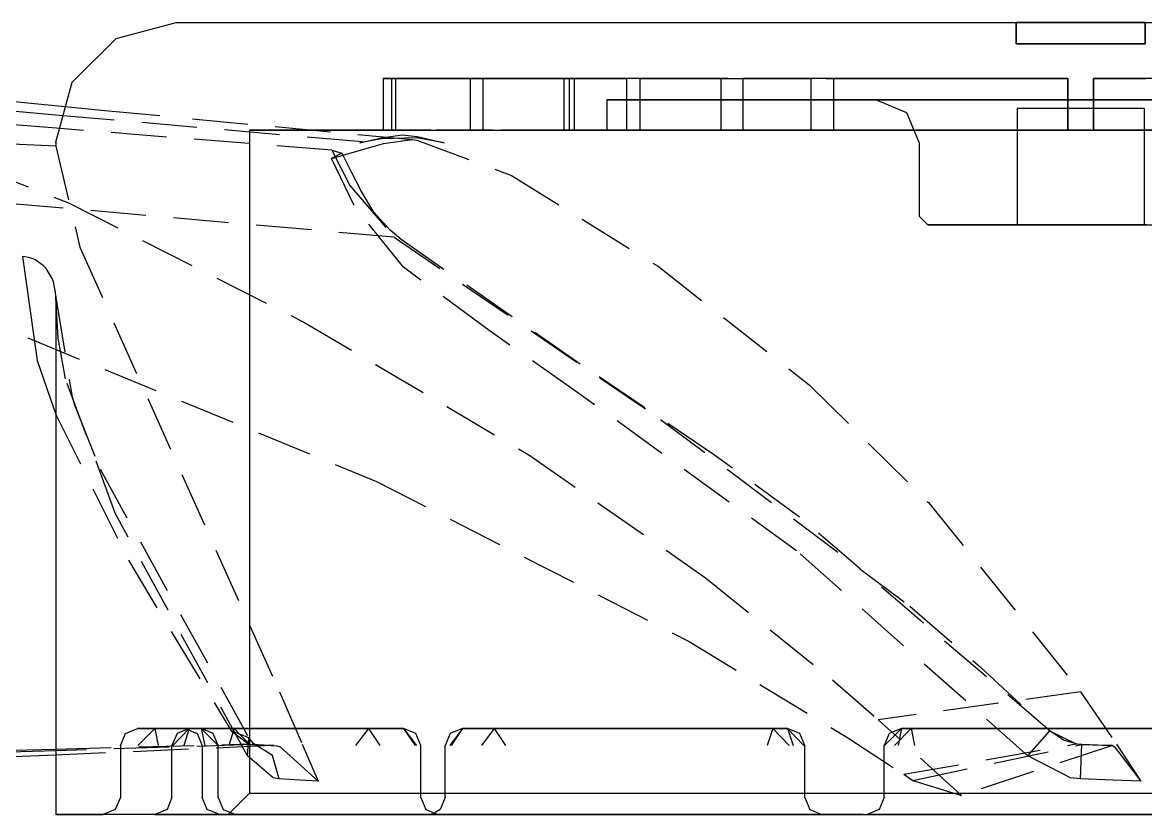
# Model space of a CAD drawing. Header units: metres. Extents: x 30 to 332, y 105 to 260.
# Drawn here: x 102.6 to 163.5, y 110 to 152.9 of the extents above; entities that cross this region are included whole.
import ezdxf

# ---------------------------------------------------------------- set-up
doc = ezdxf.new("R2010")
doc.units = ezdxf.units.M
doc.linetypes.add('DASHED', pattern=[4.5, 3, -1.5])
doc.layers.add('HIDDEN', color=9, linetype='DASHED')
doc.layers.add('VISIBLE', color=3, linetype='Continuous')

msp = doc.modelspace()

# ---------------------------------------------------------------- linework, layer by layer
at = {"layer": 'HIDDEN'}
for p, q in [((110.977, 152.939), (111.285, 152.939)), ((111.285, 152.939), (112.206, 152.939)), ((112.206, 152.939), (113.727, 152.939)), ((113.727, 152.939), (115.83, 152.939)), ((115.83, 152.939), (118.489, 152.939)), ((118.489, 152.939), (121.669, 152.939)), ((121.669, 152.939), (125.331, 152.939)), ((125.331, 152.939), (129.429, 152.939)), ((129.429, 152.939), (133.911, 152.939)), ((133.911, 152.939), (138.721, 152.939)), ((138.721, 152.939), (143.798, 152.939)), ((143.798, 152.939), (149.079, 152.939)), ((149.079, 152.939), (154.497, 152.939)), ((154.497, 152.939), (159.984, 152.939)), ((156.483, 152.939), (156.505, 152.939)), ((156.505, 152.939), (156.483, 152.939)), ((156.483, 151.772), (156.483, 152.939)), ((156.483, 152.939), (156.483, 151.772)), ((156.505, 152.939), (156.571, 152.939)), ((156.571, 152.939), (156.505, 152.939)), ((156.571, 152.939), (156.68, 152.939)), ((156.68, 152.939), (156.571, 152.939)), ((156.68, 152.939), (156.83, 152.939)), ((156.83, 152.939), (156.68, 152.939)), ((156.83, 152.939), (157.02, 152.939)), ((157.02, 152.939), (156.83, 152.939)), ((157.02, 152.939), (157.247, 152.939)), ((157.247, 152.939), (157.02, 152.939)), ((157.247, 152.939), (157.509, 152.939)), ((157.509, 152.939), (157.247, 152.939)), ((157.509, 152.939), (157.801, 152.939)), ((157.801, 152.939), (157.509, 152.939)), ((157.801, 152.939), (158.121, 152.939)), ((158.121, 152.939), (157.801, 152.939)), ((158.121, 152.939), (158.465, 152.939)), ((158.465, 152.939), (158.121, 152.939)), ((158.465, 152.939), (158.828, 152.939)), ((158.828, 152.939), (158.465, 152.939)), ((158.828, 152.939), (159.205, 152.939)), ((159.205, 152.939), (158.828, 152.939)), ((159.205, 152.939), (159.592, 152.939)), ((159.592, 152.939), (159.205, 152.939)), ((159.592, 152.939), (159.984, 152.939)), ((159.984, 152.939), (159.592, 152.939)), ((159.984, 152.939), (165.471, 152.939)), ((159.984, 152.939), (160.376, 152.939)), ((160.376, 152.939), (159.984, 152.939)), ((160.376, 152.939), (160.763, 152.939)), ((160.763, 152.939), (160.376, 152.939)), ((160.763, 152.939), (161.14, 152.939)), ((161.14, 152.939), (160.763, 152.939)), ((161.14, 152.939), (161.503, 152.939)), ((161.503, 152.939), (161.14, 152.939)), ((161.503, 152.939), (161.846, 152.939)), ((161.846, 152.939), (161.503, 152.939)), ((161.846, 152.939), (162.166, 152.939)), ((162.166, 152.939), (161.846, 152.939)), ((162.166, 152.939), (162.459, 152.939)), ((162.459, 152.939), (162.166, 152.939)), ((162.459, 152.939), (162.72, 152.939)), ((162.72, 152.939), (162.459, 152.939)), ((162.72, 152.939), (162.948, 152.939)), ((162.948, 152.939), (162.72, 152.939)), ((162.948, 152.939), (163.138, 152.939)), ((163.138, 152.939), (162.948, 152.939)), ((163.138, 152.939), (163.288, 152.939)), ((163.288, 152.939), (163.138, 152.939)), ((163.288, 152.939), (163.396, 152.939)), ((163.396, 152.939), (163.288, 152.939)), ((163.396, 152.939), (163.462, 152.939)), ((163.462, 152.939), (163.396, 152.939)), ((163.462, 152.939), (163.484, 152.939)), ((163.484, 152.939), (163.462, 152.939)), ((163.484, 152.939), (163.484, 151.772)), ((163.484, 151.772), (163.484, 152.939)), ((156.505, 151.772), (156.483, 151.772)), ((156.483, 151.772), (156.505, 151.772)), ((156.571, 151.772), (156.505, 151.772)), ((156.505, 151.772), (156.571, 151.772)), ((156.68, 151.772), (156.571, 151.772)), ((156.571, 151.772), (156.68, 151.772)), ((156.83, 151.772), (156.68, 151.772)), ((156.68, 151.772), (156.83, 151.772)), ((157.02, 151.772), (156.83, 151.772)), ((156.83, 151.772), (157.02, 151.772)), ((157.247, 151.772), (157.02, 151.772)), ((157.02, 151.772), (157.247, 151.772)), ((157.509, 151.772), (157.247, 151.772)), ((157.247, 151.772), (157.509, 151.772)), ((157.801, 151.772), (157.509, 151.772)), ((157.509, 151.772), (157.801, 151.772)), ((158.121, 151.772), (157.801, 151.772)), ((157.801, 151.772), (158.121, 151.772)), ((158.465, 151.772), (158.121, 151.772)), ((158.121, 151.772), (158.465, 151.772)), ((158.828, 151.772), (158.465, 151.772)), ((158.465, 151.772), (158.828, 151.772)), ((159.205, 151.772), (158.828, 151.772)), ((158.828, 151.772), (159.205, 151.772)), ((159.592, 151.772), (159.205, 151.772)), ((159.205, 151.772), (159.592, 151.772)), ((159.984, 151.772), (159.592, 151.772)), ((159.592, 151.772), (159.984, 151.772)), ((159.984, 151.772), (160.376, 151.772)), ((160.376, 151.772), (159.984, 151.772)), ((160.376, 151.772), (160.763, 151.772)), ((160.763, 151.772), (160.376, 151.772)), ((160.763, 151.772), (161.14, 151.772)), ((161.14, 151.772), (160.763, 151.772)), ((161.14, 151.772), (161.503, 151.772)), ((161.503, 151.772), (161.14, 151.772)), ((161.503, 151.772), (161.846, 151.772)), ((161.846, 151.772), (161.503, 151.772)), ((161.846, 151.772), (162.166, 151.772)), ((162.166, 151.772), (161.846, 151.772)), ((162.166, 151.772), (162.459, 151.772)), ((162.459, 151.772), (162.166, 151.772)), ((162.459, 151.772), (162.72, 151.772)), ((162.72, 151.772), (162.459, 151.772)), ((162.72, 151.772), (162.948, 151.772)), ((162.948, 151.772), (162.72, 151.772)), ((162.948, 151.772), (163.138, 151.772)), ((163.138, 151.772), (162.948, 151.772)), ((163.138, 151.772), (163.288, 151.772)), ((163.288, 151.772), (163.138, 151.772)), ((163.288, 151.772), (163.396, 151.772)), ((163.396, 151.772), (163.288, 151.772)), ((163.396, 151.772), (163.462, 151.772)), ((163.462, 151.772), (163.396, 151.772)), ((163.462, 151.772), (163.484, 151.772)), ((163.484, 151.772), (163.462, 151.772)), ((122.181, 149.905), (122.179, 149.905)), ((122.188, 149.905), (122.181, 149.905)), ((122.2, 149.905), (122.188, 149.905)), ((122.216, 149.905), (122.2, 149.905)), ((122.237, 149.905), (122.216, 149.905)), ((122.263, 149.905), (122.237, 149.905)), ((122.294, 149.905), (122.263, 149.905)), ((122.329, 149.905), (122.294, 149.905)), ((122.369, 149.905), (122.329, 149.905)), ((122.413, 149.905), (122.369, 149.905)), ((122.462, 149.905), (122.413, 149.905)), ((122.516, 149.905), (122.462, 149.905)), ((122.575, 149.905), (122.516, 149.905)), ((122.638, 149.905), (122.575, 149.905)), ((122.881, 147.105), (122.881, 149.905)), ((122.881, 149.905), (132.536, 149.905)), ((123.052, 149.905), (122.881, 149.905)), ((123.241, 149.905), (123.052, 149.905)), ((123.449, 149.905), (123.241, 149.905)), ((123.674, 149.905), (123.449, 149.905)), ((123.918, 149.905), (123.674, 149.905)), ((124.179, 149.905), (123.918, 149.905)), ((124.459, 149.905), (124.179, 149.905)), ((124.756, 149.905), (124.459, 149.905)), ((125.07, 149.905), (124.756, 149.905)), ((125.402, 149.905), (125.07, 149.905)), ((125.751, 149.905), (125.402, 149.905)), ((126.117, 149.905), (125.751, 149.905)), ((126.5, 149.905), (126.117, 149.905)), ((126.899, 149.905), (126.5, 149.905)), ((126.899, 149.905), (126.899, 147.105)), ((135.389, 149.905), (126.899, 149.905)), ((127.599, 147.105), (127.599, 149.905)), ((127.599, 149.905), (136.089, 149.905)), ((128.297, 149.905), (127.599, 149.905)), ((129.032, 149.905), (128.297, 149.905)), ((129.805, 149.905), (129.032, 149.905)), ((130.615, 149.905), (129.805, 149.905)), ((131.46, 149.905), (130.615, 149.905)), ((132.339, 149.905), (131.46, 149.905)), ((132.293, 149.905), (131.98, 149.905)), ((131.98, 149.905), (131.982, 149.905)), ((131.982, 149.905), (131.986, 149.905)), ((131.986, 149.905), (131.994, 149.905)), ((131.994, 149.905), (132.006, 149.905)), ((132.006, 149.905), (132.02, 149.905)), ((132.02, 149.905), (132.038, 149.905)), ((132.038, 149.905), (132.058, 149.905)), ((132.058, 149.905), (132.082, 149.905)), ((132.082, 149.905), (132.109, 149.905)), ((132.109, 149.905), (132.14, 149.905)), ((132.14, 149.905), (132.173, 149.905)), ((132.173, 149.905), (132.21, 149.905)), ((132.21, 149.905), (132.25, 149.905)), ((132.25, 149.905), (132.293, 149.905)), ((132.293, 147.105), (132.293, 149.905)), ((133.252, 149.905), (132.339, 149.905)), ((132.536, 149.905), (132.536, 147.105)), ((132.536, 149.905), (132.661, 149.905)), ((132.661, 149.905), (132.798, 149.905)), ((132.798, 149.905), (132.947, 149.905)), ((132.947, 149.905), (133.11, 149.905)), ((133.11, 149.905), (133.284, 149.905)), ((134.197, 149.905), (133.252, 149.905)), ((133.284, 149.905), (133.47, 149.905)), ((133.47, 149.905), (133.669, 149.905)), ((133.669, 149.905), (133.879, 149.905)), ((133.879, 149.905), (134.102, 149.905)), ((134.102, 149.905), (134.336, 149.905)), ((135.173, 149.905), (134.197, 149.905)), ((134.336, 149.905), (134.582, 149.905)), ((134.582, 149.905), (134.84, 149.905)), ((134.84, 149.905), (135.109, 149.905)), ((135.109, 149.905), (135.389, 149.905)), ((136.179, 149.905), (135.173, 149.905)), ((135.389, 147.105), (135.389, 149.905)), ((136.089, 149.905), (136.089, 147.105)), ((136.089, 149.905), (136.597, 149.905)), ((137.214, 149.905), (136.179, 149.905)), ((136.597, 149.905), (137.131, 149.905)), ((137.131, 149.905), (137.692, 149.905)), ((138.276, 149.905), (137.214, 149.905)), ((137.692, 149.905), (138.278, 149.905)), ((139.365, 149.905), (138.276, 149.905)), ((138.278, 149.905), (138.889, 149.905)), ((138.889, 149.905), (139.524, 149.905)), ((140.478, 149.905), (139.365, 149.905)), ((139.524, 149.905), (140.182, 149.905)), ((140.182, 149.905), (140.863, 149.905)), ((140.478, 149.905), (140.478, 147.105)), ((145.38, 149.905), (140.478, 149.905)), ((140.863, 149.905), (141.566, 149.905)), ((141.566, 149.905), (142.29, 149.905)), ((141.691, 147.105), (141.691, 149.905)), ((142.851, 149.905), (141.691, 149.905)), ((141.691, 149.905), (146.593, 149.905)), ((142.29, 149.905), (143.034, 149.905)), ((144.033, 149.905), (142.851, 149.905)), ((143.034, 149.905), (143.798, 149.905)), ((143.798, 149.905), (144.58, 149.905)), ((145.233, 149.905), (144.033, 149.905)), ((144.58, 149.905), (145.38, 149.905)), ((146.452, 149.905), (145.233, 149.905)), ((145.38, 147.105), (145.38, 149.905)), ((147.687, 149.905), (146.452, 149.905)), ((146.593, 149.905), (146.593, 147.105)), ((146.593, 149.905), (147.432, 149.905)), ((147.432, 149.905), (148.286, 149.905)), ((148.936, 149.905), (147.687, 149.905)), ((148.286, 149.905), (149.153, 149.905)), ((150.199, 149.905), (148.936, 149.905)), ((149.153, 149.905), (150.033, 149.905)), ((150.033, 149.905), (150.924, 149.905)), ((151.474, 149.905), (150.199, 149.905)), ((150.924, 149.905), (151.825, 149.905)), ((152.759, 149.905), (151.474, 149.905)), ((151.825, 149.905), (152.736, 149.905)), ((152.736, 149.905), (153.655, 149.905)), ((154.053, 149.905), (152.759, 149.905)), ((153.655, 149.905), (154.581, 149.905)), ((155.354, 149.905), (154.053, 149.905)), ((154.581, 149.905), (155.514, 149.905)), ((156.66, 149.905), (155.354, 149.905)), ((155.514, 149.905), (156.451, 149.905)), ((156.451, 149.905), (157.393, 149.905)), ((157.971, 149.905), (156.66, 149.905)), ((157.393, 149.905), (158.337, 149.905)), ((159.284, 149.905), (157.971, 149.905)), ((158.337, 149.905), (159.284, 149.905)), ((159.284, 149.905), (159.284, 147.105)), ((159.284, 147.105), (159.284, 149.905)), ((160.684, 149.905), (160.684, 147.105)), ((160.684, 149.905), (161.63, 149.905)), ((160.684, 147.105), (160.684, 149.905)), ((161.997, 149.905), (160.684, 149.905)), ((161.63, 149.905), (162.575, 149.905)), ((163.307, 149.905), (161.997, 149.905)), ((162.575, 149.905), (163.516, 149.905)), ((164.614, 149.905), (163.307, 149.905)), ((149.643, 148.738), (148.899, 148.738)), ((148.899, 148.738), (148.962, 148.738)), ((148.962, 148.738), (149.151, 148.738)), ((149.151, 148.738), (149.463, 148.738)), ((149.463, 148.738), (149.895, 148.738)), ((150.397, 148.738), (149.643, 148.738)), ((149.895, 148.738), (150.442, 148.738)), ((151.162, 148.738), (150.397, 148.738)), ((150.442, 148.738), (151.097, 148.738)), ((151.097, 148.738), (151.854, 148.738)), ((151.935, 148.738), (151.162, 148.738)), ((151.854, 148.738), (152.704, 148.738)), ((152.716, 148.738), (151.935, 148.738)), ((152.704, 148.738), (153.636, 148.738)), ((153.505, 148.738), (152.716, 148.738)), ((154.3, 148.738), (153.505, 148.738)), ((153.636, 148.738), (154.641, 148.738)), ((155.101, 148.738), (154.3, 148.738)), ((154.641, 148.738), (155.706, 148.738)), ((155.908, 148.738), (155.101, 148.738)), ((155.706, 148.738), (156.82, 148.738)), ((156.718, 148.738), (155.908, 148.738)), ((157.531, 148.738), (156.718, 148.738)), ((156.82, 148.738), (157.971, 148.738)), ((158.347, 148.738), (157.531, 148.738)), ((157.971, 148.738), (159.144, 148.738)), ((159.165, 148.738), (158.347, 148.738)), ((159.144, 148.738), (159.15, 148.738)), ((159.227, 148.738), (159.144, 148.738)), ((159.15, 148.738), (159.155, 148.738)), ((159.155, 148.738), (159.161, 148.738)), ((159.161, 148.738), (159.167, 148.738)), ((159.984, 148.738), (159.165, 148.738)), ((159.167, 148.738), (159.173, 148.738)), ((159.173, 148.738), (159.179, 148.738)), ((159.179, 148.738), (159.184, 148.738)), ((159.184, 148.738), (159.19, 148.738)), ((159.19, 148.738), (159.196, 148.738)), ((159.196, 148.738), (159.202, 148.738)), ((159.202, 148.738), (159.208, 148.738)), ((159.208, 148.738), (159.213, 148.738)), ((159.213, 148.738), (159.219, 148.738)), ((159.219, 148.738), (159.225, 148.738)), ((159.225, 148.738), (160.522, 148.738)), ((160.522, 148.738), (161.812, 148.738)), ((161.812, 148.738), (163.077, 148.738)), ((163.077, 148.738), (164.299, 148.738)), ((91.793, 148.451), (105.136, 143.154)), ((104.622, 147.922), (122.213, 146.379)), ((104.756, 148.404), (107.105, 148.174)), ((107.105, 148.174), (111.069, 147.792)), ((156.563, 148.272), (156.542, 148.272)), ((156.628, 148.272), (156.563, 148.272)), ((156.735, 148.272), (156.628, 148.272)), ((156.882, 148.272), (156.735, 148.272)), ((157.069, 148.272), (156.882, 148.272)), ((157.293, 148.272), (157.069, 148.272)), ((157.55, 148.272), (157.293, 148.272)), ((157.838, 148.272), (157.55, 148.272)), ((158.152, 148.272), (157.838, 148.272)), ((158.49, 148.272), (158.152, 148.272)), ((158.847, 148.272), (158.49, 148.272)), ((159.218, 148.272), (158.847, 148.272)), ((159.598, 148.272), (159.218, 148.272)), ((159.984, 148.272), (159.598, 148.272)), ((160.369, 148.272), (159.984, 148.272)), ((160.75, 148.272), (160.369, 148.272)), ((161.121, 148.272), (160.75, 148.272)), ((161.477, 148.272), (161.121, 148.272)), ((161.815, 148.272), (161.477, 148.272)), ((162.13, 148.272), (161.815, 148.272)), ((162.418, 148.272), (162.13, 148.272)), ((162.675, 148.272), (162.418, 148.272)), ((162.898, 148.272), (162.675, 148.272)), ((163.085, 148.272), (162.898, 148.272)), ((163.233, 148.272), (163.085, 148.272)), ((163.34, 148.272), (163.233, 148.272)), ((163.404, 148.272), (163.34, 148.272)), ((163.426, 148.272), (163.404, 148.272)), ((111.861, 147.716), (123.756, 146.588)), ((119.413, 146.012), (104.492, 147.203)), ((115.228, 147.105), (114.944, 147.105)), ((116.074, 147.105), (115.228, 147.105)), ((117.472, 147.105), (116.074, 147.105)), ((119.405, 147.105), (117.472, 147.105)), ((121.848, 147.105), (119.405, 147.105)), ((120.913, 146.405), (122.093, 146.689)), ((124.771, 147.105), (121.848, 147.105)), ((122.093, 146.689), (123.21, 146.843)), ((122.093, 146.689), (122.099, 146.623)), ((124.003, 146.68), (122.099, 146.623)), ((132.536, 147.105), (122.881, 147.105)), ((122.881, 147.105), (123.052, 147.105)), ((123.052, 147.105), (123.241, 147.105)), ((123.21, 146.843), (124.02, 146.764)), ((123.241, 147.105), (123.449, 147.105)), ((123.449, 147.105), (123.674, 147.105)), ((123.674, 147.105), (123.918, 147.105)), ((123.918, 147.105), (124.179, 147.105)), ((125.489, 146.405), (124.003, 146.68)), ((124.02, 146.764), (125.489, 146.405)), ((124.179, 147.105), (124.459, 147.105)), ((124.459, 147.105), (124.756, 147.105)), ((124.756, 147.105), (125.07, 147.105)), ((128.136, 147.105), (124.771, 147.105)), ((125.07, 147.105), (125.402, 147.105)), ((125.402, 147.105), (125.751, 147.105)), ((125.751, 147.105), (126.117, 147.105)), ((126.117, 147.105), (126.5, 147.105)), ((126.5, 147.105), (126.899, 147.105)), ((126.899, 147.105), (135.389, 147.105)), ((136.089, 147.105), (127.599, 147.105)), ((127.599, 147.105), (128.297, 147.105)), ((131.902, 147.105), (128.136, 147.105)), ((128.297, 147.105), (129.032, 147.105)), ((129.032, 147.105), (129.805, 147.105)), ((129.805, 147.105), (130.615, 147.105)), ((130.615, 147.105), (131.46, 147.105)), ((131.46, 147.105), (132.339, 147.105)), ((136.021, 147.105), (131.902, 147.105)), ((131.98, 147.105), (132.293, 147.105)), ((131.982, 147.105), (131.98, 147.105)), ((131.986, 147.105), (131.982, 147.105)), ((131.994, 147.105), (131.986, 147.105)), ((132.006, 147.105), (131.994, 147.105)), ((132.02, 147.105), (132.006, 147.105)), ((132.038, 147.105), (132.02, 147.105)), ((132.058, 147.105), (132.038, 147.105)), ((132.082, 147.105), (132.058, 147.105)), ((132.109, 147.105), (132.082, 147.105)), ((132.14, 147.105), (132.109, 147.105)), ((132.173, 147.105), (132.14, 147.105)), ((132.21, 147.105), (132.173, 147.105)), ((132.25, 147.105), (132.21, 147.105)), ((132.293, 147.105), (132.25, 147.105)), ((132.339, 147.105), (133.252, 147.105)), ((132.661, 147.105), (132.536, 147.105)), ((132.798, 147.105), (132.661, 147.105)), ((132.947, 147.105), (132.798, 147.105)), ((133.11, 147.105), (132.947, 147.105)), ((133.284, 147.105), (133.11, 147.105)), ((133.252, 147.105), (134.197, 147.105)), ((133.47, 147.105), (133.284, 147.105)), ((133.669, 147.105), (133.47, 147.105)), ((133.879, 147.105), (133.669, 147.105)), ((134.102, 147.105), (133.879, 147.105)), ((134.336, 147.105), (134.102, 147.105)), ((134.197, 147.105), (135.173, 147.105)), ((134.582, 147.105), (134.336, 147.105)), ((134.84, 147.105), (134.582, 147.105)), ((135.109, 147.105), (134.84, 147.105)), ((135.389, 147.105), (135.109, 147.105)), ((135.173, 147.105), (136.179, 147.105)), ((140.442, 147.105), (136.021, 147.105)), ((136.597, 147.105), (136.089, 147.105)), ((136.179, 147.105), (137.214, 147.105)), ((137.131, 147.105), (136.597, 147.105)), ((137.692, 147.105), (137.131, 147.105)), ((137.214, 147.105), (138.276, 147.105)), ((138.278, 147.105), (137.692, 147.105)), ((138.276, 147.105), (139.365, 147.105)), ((138.889, 147.105), (138.278, 147.105)), ((139.524, 147.105), (138.889, 147.105)), ((139.365, 147.105), (140.478, 147.105)), ((140.182, 147.105), (139.524, 147.105)), ((140.863, 147.105), (140.182, 147.105)), ((145.108, 147.105), (140.442, 147.105)), ((140.478, 147.105), (145.38, 147.105)), ((141.566, 147.105), (140.863, 147.105)), ((142.29, 147.105), (141.566, 147.105)), ((141.691, 147.105), (142.851, 147.105)), ((146.593, 147.105), (141.691, 147.105)), ((143.034, 147.105), (142.29, 147.105)), ((142.851, 147.105), (144.033, 147.105)), ((143.798, 147.105), (143.034, 147.105)), ((144.58, 147.105), (143.798, 147.105)), ((144.033, 147.105), (145.233, 147.105)), ((145.38, 147.105), (144.58, 147.105)), ((149.962, 147.105), (145.108, 147.105)), ((145.233, 147.105), (146.452, 147.105)), ((146.452, 147.105), (147.687, 147.105)), ((147.432, 147.105), (146.593, 147.105)), ((148.286, 147.105), (147.432, 147.105)), ((147.687, 147.105), (148.936, 147.105)), ((149.153, 147.105), (148.286, 147.105)), ((148.936, 147.105), (150.199, 147.105)), ((150.033, 147.105), (149.153, 147.105)), ((154.941, 147.105), (149.962, 147.105)), ((150.924, 147.105), (150.033, 147.105)), ((150.199, 147.105), (151.474, 147.105)), ((151.825, 147.105), (150.924, 147.105)), ((151.125, 147.105), (151.734, 147.105)), ((151.474, 147.105), (152.759, 147.105)), ((151.734, 147.105), (152.349, 147.105)), ((152.736, 147.105), (151.825, 147.105)), ((152.349, 147.105), (152.968, 147.105)), ((153.655, 147.105), (152.736, 147.105)), ((152.759, 147.105), (154.053, 147.105)), ((152.968, 147.105), (153.591, 147.105)), ((153.591, 147.105), (154.219, 147.105)), ((154.581, 147.105), (153.655, 147.105)), ((154.053, 147.105), (155.354, 147.105)), ((154.219, 147.105), (154.85, 147.105)), ((155.514, 147.105), (154.581, 147.105)), ((154.85, 147.105), (155.485, 147.105)), ((159.984, 147.105), (154.941, 147.105)), ((155.354, 147.105), (156.66, 147.105)), ((155.485, 147.105), (156.122, 147.105)), ((156.451, 147.105), (155.514, 147.105)), ((156.122, 147.105), (156.762, 147.105)), ((157.393, 147.105), (156.451, 147.105)), ((156.66, 147.105), (157.971, 147.105)), ((156.762, 147.105), (157.404, 147.105)), ((158.337, 147.105), (157.393, 147.105)), ((157.404, 147.105), (158.047, 147.105)), ((157.971, 147.105), (159.284, 147.105)), ((158.047, 147.105), (158.692, 147.105)), ((159.284, 147.105), (158.337, 147.105)), ((158.692, 147.105), (159.338, 147.105)), ((159.338, 147.105), (159.984, 147.105)), ((165.027, 147.105), (159.984, 147.105)), ((159.984, 147.105), (160.63, 147.105)), ((160.63, 147.105), (161.275, 147.105)), ((161.63, 147.105), (160.684, 147.105)), ((160.684, 147.105), (161.997, 147.105)), ((161.275, 147.105), (161.92, 147.105)), ((162.575, 147.105), (161.63, 147.105)), ((161.92, 147.105), (162.564, 147.105)), ((161.997, 147.105), (163.307, 147.105)), ((162.564, 147.105), (163.205, 147.105)), ((163.516, 147.105), (162.575, 147.105)), ((163.205, 147.105), (163.845, 147.105)), ((163.307, 147.105), (164.614, 147.105)), ((104.443, 146.442), (104.443, 146.405)), ((104.443, 146.405), (104.443, 146.433)), ((104.443, 146.239), (105.749, 140.76)), ((119.387, 145.556), (122.213, 146.379)), ((122.099, 146.623), (120.913, 146.405)), ((122.213, 146.379), (123.755, 146.589)), ((123.755, 146.589), (124.015, 146.554)), ((124.015, 146.554), (129.149, 144.64)), ((122.777, 141.298), (73.744, 145.589)), ((119.95, 145.86), (119.387, 145.556)), ((120.609, 143.016), (119.387, 145.556)), ((119.413, 146.012), (119.95, 145.86)), ((119.413, 146.012), (120.387, 144.109)), ((119.951, 145.861), (120.44, 144.872)), ((120.44, 144.872), (120.949, 143.864)), ((129.149, 144.64), (137.08, 139.72)), ((120.387, 144.109), (122.777, 141.298)), ((121.689, 142.66), (120.949, 143.864)), ((105.136, 143.154), (117.892, 136.69)), ((123.28, 139.667), (120.609, 143.016)), ((122.557, 141.671), (121.689, 142.66)), ((151.751, 141.971), (151.699, 141.971)), ((151.907, 141.971), (151.751, 141.971)), ((152.164, 141.971), (151.907, 141.971)), ((152.52, 141.971), (152.164, 141.971)), ((152.969, 141.971), (152.52, 141.971)), ((153.507, 141.971), (152.969, 141.971)), ((154.126, 141.971), (153.507, 141.971)), ((154.818, 141.971), (154.126, 141.971)), ((155.576, 141.971), (154.818, 141.971)), ((156.389, 141.971), (155.576, 141.971)), ((157.248, 141.971), (156.389, 141.971)), ((158.14, 141.971), (157.248, 141.971)), ((159.056, 141.971), (158.14, 141.971)), ((159.984, 141.971), (159.056, 141.971)), ((160.911, 141.971), (159.984, 141.971)), ((161.827, 141.971), (160.911, 141.971)), ((162.72, 141.971), (161.827, 141.971)), ((163.578, 141.971), (162.72, 141.971)), ((123.155, 141.169), (122.557, 141.671)), ((122.777, 141.298), (137.224, 131.424)), ((105.749, 140.76), (116.56, 116.655)), ((132.871, 134.415), (123.154, 141.169)), ((127.85, 136.298), (123.28, 139.667)), ((137.08, 139.72), (145.271, 133.302)), ((98.778, 137.549), (121.817, 128.06)), ((104.443, 138.02), (105.324, 132.646)), ((104.582, 135.827), (104.443, 138.014)), ((117.892, 136.69), (130.134, 129.468)), ((104.973, 133.611), (104.582, 135.827)), ((132.743, 132.867), (127.85, 136.298)), ((140.092, 129.519), (132.871, 134.415)), ((107.667, 126.336), (104.973, 133.611)), ((145.271, 133.302), (151.733, 126.916)), ((144.581, 124.303), (132.743, 132.867)), ((105.324, 132.646), (105.463, 132.213)), ((105.463, 132.213), (106.851, 128.715)), ((104.443, 131.691), (108.378, 123.781)), ((137.224, 131.424), (150.732, 121.296)), ((130.134, 129.468), (139.657, 122.84)), ((144.751, 126.126), (140.092, 129.519)), ((106.851, 128.715), (114.907, 114.157)), ((121.817, 128.06), (138.761, 119.388)), ((151.733, 126.916), (159.984, 116.655)), ((114.833, 113.182), (107.667, 126.336)), ((158.311, 114.534), (144.751, 126.126)), ((157.12, 113.182), (144.581, 124.303)), ((108.378, 123.781), (113.952, 114.531)), ((139.657, 122.84), (146.531, 117.301)), ((150.732, 121.296), (154.555, 117.982)), ((138.761, 119.388), (147.315, 114.186)), ((154.555, 117.982), (158.299, 114.531)), ((146.531, 117.301), (149.015, 115.143)), ((116.56, 116.655), (117.799, 113.807)), ((159.984, 116.655), (149.015, 115.143)), ((159.984, 116.655), (161.928, 113.807)), ((153.521, 111.036), (149.015, 115.143)), ((108.882, 114.667), (108.877, 114.667)), ((108.896, 114.667), (108.882, 114.667)), ((108.92, 114.667), (108.896, 114.667)), ((108.953, 114.667), (108.92, 114.667)), ((108.996, 114.667), (108.953, 114.667)), ((109.048, 114.667), (108.996, 114.667)), ((109.11, 114.667), (109.048, 114.667)), ((109.182, 114.667), (109.11, 114.667)), ((109.262, 114.667), (109.182, 114.667)), ((109.353, 114.667), (109.262, 114.667)), ((109.452, 114.667), (109.353, 114.667)), ((109.562, 114.667), (109.452, 114.667)), ((109.68, 114.667), (109.562, 114.667)), ((109.808, 114.667), (109.68, 114.667)), ((112.319, 114.667), (109.808, 114.667)), ((111.675, 114.667), (110.793, 113.734)), ((111.675, 114.667), (111.015, 114.394)), ((111.675, 114.667), (111.386, 113.734)), ((111.444, 114.667), (111.449, 114.667)), ((111.449, 114.667), (111.462, 114.667)), ((111.462, 114.667), (111.484, 114.667)), ((111.484, 114.667), (111.516, 114.667)), ((111.516, 114.667), (111.556, 114.667)), ((111.556, 114.667), (111.605, 114.667)), ((111.605, 114.667), (111.663, 114.667)), ((111.663, 114.667), (111.73, 114.667)), ((111.675, 114.667), (114.117, 114.667)), ((112.148, 114.667), (111.675, 114.667)), ((111.73, 114.667), (111.806, 114.667)), ((111.806, 114.667), (111.891, 114.667)), ((111.891, 114.667), (111.985, 114.667)), ((111.985, 114.667), (112.088, 114.667)), ((112.088, 114.667), (112.199, 114.667)), ((112.657, 114.667), (112.148, 114.667)), ((112.199, 114.667), (112.319, 114.667)), ((112.319, 114.667), (113.236, 113.734)), ((112.319, 114.667), (112.514, 113.734)), ((112.979, 114.394), (112.319, 114.667)), ((113.202, 114.667), (112.657, 114.667)), ((113.781, 114.667), (113.202, 114.667)), ((114.395, 114.667), (113.781, 114.667)), ((114.117, 114.667), (113.828, 113.734)), ((113.952, 114.531), (114.882, 113.825)), ((114.907, 114.157), (113.952, 114.531)), ((114.117, 114.667), (114.565, 114.667)), ((114.117, 114.667), (114.999, 113.734)), ((115.043, 114.667), (114.395, 114.667)), ((114.565, 114.667), (115.047, 114.667)), ((115.724, 114.667), (115.043, 114.667)), ((115.047, 114.667), (115.562, 114.667)), ((115.562, 114.667), (116.11, 114.667)), ((116.438, 114.667), (115.724, 114.667)), ((116.11, 114.667), (116.691, 114.667)), ((117.185, 114.667), (116.438, 114.667)), ((116.691, 114.667), (117.303, 114.667)), ((117.964, 114.667), (117.185, 114.667)), ((117.303, 114.667), (117.947, 114.667)), ((117.947, 114.667), (118.622, 114.667)), ((118.774, 114.667), (117.964, 114.667)), ((118.622, 114.667), (119.327, 114.667)), ((119.615, 114.667), (118.774, 114.667)), ((119.327, 114.667), (120.063, 114.667)), ((120.485, 114.667), (119.615, 114.667)), ((120.063, 114.667), (120.828, 114.667)), ((121.386, 114.667), (120.485, 114.667)), ((121.386, 114.667), (120.681, 113.734)), ((120.828, 114.667), (121.622, 114.667)), ((123.294, 114.667), (121.386, 114.667)), ((121.386, 114.667), (122.01, 113.734)), ((121.622, 114.667), (122.444, 114.667)), ((122.444, 114.667), (123.294, 114.667)), ((123.294, 114.667), (123.918, 113.734)), ((123.294, 114.667), (123.999, 113.734)), ((123.954, 114.394), (123.294, 114.667)), ((126.486, 114.667), (125.792, 113.734)), ((126.486, 114.667), (125.826, 114.394)), ((126.486, 114.667), (125.874, 113.734)), ((126.486, 114.667), (128.204, 114.667)), ((127.553, 114.667), (126.486, 114.667)), ((128.204, 114.667), (127.51, 113.734)), ((128.643, 114.667), (127.553, 114.667)), ((128.204, 114.667), (129.213, 114.667)), ((128.204, 114.667), (128.815, 113.734)), ((129.757, 114.667), (128.643, 114.667)), ((129.213, 114.667), (130.244, 114.667)), ((130.894, 114.667), (129.757, 114.667)), ((130.244, 114.667), (131.297, 114.667)), ((132.052, 114.667), (130.894, 114.667)), ((131.297, 114.667), (132.372, 114.667)), ((133.231, 114.667), (132.052, 114.667)), ((132.372, 114.667), (133.466, 114.667)), ((134.43, 114.667), (133.231, 114.667)), ((133.466, 114.667), (134.581, 114.667)), ((135.649, 114.667), (134.43, 114.667)), ((134.581, 114.667), (135.714, 114.667)), ((136.885, 114.667), (135.649, 114.667)), ((135.714, 114.667), (136.865, 114.667)), ((136.865, 114.667), (138.033, 114.667)), ((138.138, 114.667), (136.885, 114.667)), ((138.033, 114.667), (139.217, 114.667)), ((139.408, 114.667), (138.138, 114.667)), ((139.217, 114.667), (140.417, 114.667)), ((140.693, 114.667), (139.408, 114.667)), ((140.417, 114.667), (141.631, 114.667)), ((141.993, 114.667), (140.693, 114.667)), ((141.631, 114.667), (142.859, 114.667)), ((143.306, 114.667), (141.993, 114.667)), ((142.859, 114.667), (144.099, 114.667)), ((143.306, 114.667), (143.001, 113.734)), ((144.099, 114.667), (143.306, 114.667)), ((143.306, 114.667), (144.194, 113.734)), ((144.099, 114.667), (144.987, 113.734)), ((144.099, 114.667), (144.405, 113.734)), ((144.759, 114.394), (144.099, 114.667)), ((150.273, 114.667), (149.36, 113.734)), ((150.273, 114.667), (149.613, 114.394)), ((150.807, 114.667), (149.894, 113.734)), ((150.273, 114.667), (150.096, 113.734)), ((150.273, 114.667), (150.807, 114.667)), ((151.647, 114.667), (150.273, 114.667)), ((150.807, 114.667), (152.105, 114.667)), ((150.807, 114.667), (150.983, 113.734)), ((153.027, 114.667), (151.647, 114.667)), ((152.105, 114.667), (153.409, 114.667)), ((154.412, 114.667), (153.027, 114.667)), ((153.409, 114.667), (154.718, 114.667)), ((155.801, 114.667), (154.412, 114.667)), ((154.718, 114.667), (156.031, 114.667)), ((157.194, 114.667), (155.801, 114.667)), ((156.031, 114.667), (157.347, 114.667)), ((157.12, 113.182), (158.311, 114.534)), ((158.588, 114.667), (157.194, 114.667)), ((157.347, 114.667), (158.665, 114.667)), ((158.311, 114.534), (158.299, 114.531)), ((158.299, 114.531), (159.732, 113.825)), ((159.053, 114.037), (158.311, 114.534)), ((159.984, 114.667), (158.588, 114.667)), ((158.665, 114.667), (159.984, 114.667)), ((159.984, 114.667), (161.303, 114.667)), ((161.379, 114.667), (159.984, 114.667)), ((161.303, 114.667), (162.62, 114.667)), ((162.774, 114.667), (161.379, 114.667)), ((162.62, 114.667), (163.936, 114.667)), ((164.166, 114.667), (162.774, 114.667)), ((104.443, 113.549), (114.882, 113.825)), ((111.015, 114.394), (110.741, 113.734)), ((113.253, 113.734), (112.979, 114.394)), ((114.833, 113.182), (114.907, 114.157)), ((114.882, 113.825), (115.094, 113.791)), ((114.907, 114.157), (114.907, 114.157)), ((115.158, 113.848), (114.907, 114.157)), ((115.252, 113.784), (115.158, 113.848)), ((124.227, 113.734), (123.954, 114.394)), ((125.826, 114.394), (125.553, 113.734)), ((145.033, 113.734), (144.759, 114.394)), ((147.315, 114.186), (150.405, 112.183)), ((149.613, 114.394), (149.339, 113.734)), ((150.405, 112.183), (159.732, 113.825)), ((159.733, 113.827), (159.053, 114.037)), ((159.732, 113.825), (160.049, 113.791)), ((159.893, 113.804), (159.733, 113.827)), ((115.094, 113.791), (104.443, 113.459)), ((116.135, 113.734), (104.443, 113.222)), ((110.741, 110.933), (110.741, 113.734)), ((113.253, 110.933), (113.253, 113.734)), ((115.094, 113.791), (116.135, 113.734)), ((115.227, 113.789), (115.094, 113.791)), ((116.193, 113.197), (115.227, 113.789)), ((115.525, 113.767), (115.227, 113.789)), ((115.227, 113.789), (115.241, 113.787)), ((115.241, 113.787), (115.25, 113.785)), ((115.25, 113.785), (115.252, 113.784)), ((115.626, 113.761), (115.525, 113.767)), ((115.716, 113.755), (115.626, 113.761)), ((115.843, 113.749), (115.716, 113.755)), ((115.968, 113.745), (115.843, 113.749)), ((116.086, 113.74), (115.968, 113.745)), ((116.255, 113.734), (116.086, 113.74)), ((116.135, 113.734), (116.255, 113.734)), ((116.255, 113.734), (116.429, 113.717)), ((116.429, 113.717), (116.612, 113.679)), ((116.612, 113.679), (118.666, 111.811)), ((117.799, 113.807), (118.666, 111.811)), ((124.227, 110.933), (124.227, 113.734)), ((125.553, 110.933), (125.553, 113.734)), ((145.033, 110.933), (145.033, 113.734)), ((149.339, 110.933), (149.339, 113.734)), ((150.895, 111.852), (160.049, 113.791)), ((161.707, 113.734), (153.521, 111.036)), ((160.049, 113.792), (159.893, 113.804)), ((159.98, 111.927), (160.049, 113.792)), ((160.049, 113.792), (160.049, 113.791)), ((160.477, 113.773), (160.049, 113.792)), ((160.049, 113.791), (161.707, 113.734)), ((160.904, 113.756), (160.477, 113.773)), ((161.294, 113.745), (160.904, 113.756)), ((161.717, 113.735), (161.294, 113.745)), ((161.707, 113.734), (161.717, 113.735)), ((161.717, 113.735), (161.816, 113.679)), ((161.816, 113.679), (163.242, 111.811)), ((161.928, 113.807), (163.242, 111.811)), ((116.222, 111.986), (114.833, 113.182)), ((116.547, 111.927), (116.193, 113.197)), ((159.437, 111.986), (157.12, 113.182)), ((116.547, 111.927), (116.222, 111.986)), ((150.405, 112.183), (150.895, 111.852)), ((159.98, 111.927), (159.437, 111.986)), ((117.668, 111.865), (116.547, 111.927)), ((118.666, 111.811), (117.668, 111.865)), ((150.895, 111.852), (153.521, 111.036)), ((161.726, 111.865), (159.98, 111.927)), ((163.242, 111.811), (161.726, 111.865)), ((110.741, 110.933), (110.473, 110.279)), ((113.253, 110.933), (113.521, 110.279)), ((110.473, 110.279), (109.808, 110)), ((113.521, 110.279), (114.186, 110)), ((104.461, 110), (104.443, 110)), ((104.516, 110), (104.461, 110)), ((104.607, 110), (104.516, 110)), ((104.734, 110), (104.607, 110)), ((104.898, 110), (104.734, 110)), ((105.098, 110), (104.898, 110)), ((105.333, 110), (105.098, 110)), ((105.605, 110), (105.333, 110)), ((105.912, 110), (105.605, 110)), ((106.255, 110), (105.912, 110)), ((106.633, 110), (106.255, 110)), ((107.046, 110), (106.633, 110)), ((107.493, 110), (107.046, 110)), ((107.975, 110), (107.493, 110)), ((109.809, 110), (109.808, 110)), ((109.808, 110), (109.816, 110)), ((109.81, 110), (109.809, 110)), ((109.813, 110), (109.81, 110)), ((109.816, 110), (109.813, 110)), ((109.821, 110), (109.816, 110)), ((109.816, 110), (109.838, 110)), ((109.827, 110), (109.821, 110)), ((109.834, 110), (109.827, 110)), ((109.842, 110), (109.834, 110)), ((109.838, 110), (109.875, 110)), ((109.85, 110), (109.842, 110)), ((109.86, 110), (109.85, 110)), ((109.871, 110), (109.86, 110)), ((109.883, 110), (109.871, 110)), ((109.875, 110), (109.927, 110)), ((109.896, 110), (109.883, 110)), ((109.91, 110), (109.896, 110)), ((110.401, 110), (109.91, 110)), ((109.927, 110), (109.993, 110)), ((109.993, 110), (110.072, 110)), ((110.072, 110), (110.165, 110)), ((110.165, 110), (110.269, 110)), ((110.269, 110), (110.385, 110)), ((110.385, 110), (110.511, 110)), ((110.929, 110), (110.401, 110)), ((110.511, 110), (110.646, 110)), ((110.646, 110), (110.79, 110)), ((110.79, 110), (110.941, 110)), ((111.493, 110), (110.929, 110)), ((110.941, 110), (111.098, 110)), ((112.093, 110), (111.493, 110)), ((112.73, 110), (112.093, 110)), ((113.401, 110), (112.73, 110)), ((115.574, 110), (113.311, 110)), ((113.422, 110), (113.311, 110)), ((113.311, 110), (113.315, 110)), ((113.315, 110), (113.328, 110)), ((113.328, 110), (113.35, 110)), ((113.35, 110), (113.38, 110)), ((113.38, 110), (113.419, 110)), ((114.107, 110), (113.401, 110)), ((113.419, 110), (113.466, 110)), ((113.528, 110), (113.422, 110)), ((113.466, 110), (113.522, 110)), ((113.522, 110), (113.586, 110)), ((113.628, 110), (113.528, 110)), ((113.54, 110), (113.74, 110)), ((113.586, 110), (113.659, 110)), ((113.72, 110), (113.628, 110)), ((113.659, 110), (113.741, 110)), ((113.806, 110), (113.72, 110)), ((113.74, 110), (113.944, 110)), ((113.741, 110), (113.831, 110)), ((113.883, 110), (113.806, 110)), ((113.831, 110), (113.93, 110)), ((113.953, 110), (113.883, 110)), ((113.93, 110), (114.037, 110)), ((113.944, 110), (114.151, 110)), ((114.014, 110), (113.953, 110)), ((114.066, 110), (114.014, 110)), ((114.037, 110), (114.153, 110)), ((114.109, 110), (114.066, 110)), ((114.848, 110), (114.107, 110)), ((114.143, 110), (114.109, 110)), ((114.167, 110), (114.143, 110)), ((114.151, 110), (114.357, 110)), ((114.153, 110), (114.157, 110)), ((114.157, 110), (114.162, 110)), ((114.162, 110), (114.166, 110)), ((114.166, 110), (114.169, 110)), ((114.181, 110), (114.167, 110)), ((114.169, 110), (114.172, 110)), ((114.172, 110), (114.175, 110)), ((114.175, 110), (114.178, 110)), ((114.178, 110), (114.18, 110)), ((114.18, 110), (114.182, 110)), ((114.186, 110), (114.181, 110)), ((114.182, 110), (114.184, 110)), ((114.184, 110), (114.185, 110)), ((114.185, 110), (114.186, 110)), ((114.186, 110), (114.186, 110)), ((114.186, 110), (114.186, 110)), ((114.357, 110), (114.56, 110)), ((114.56, 110), (114.758, 110)), ((114.758, 110), (114.948, 110)), ((115.622, 110), (114.848, 110)), ((114.948, 110), (115.128, 110)), ((115.128, 110), (115.295, 110)), ((115.295, 110), (115.448, 110)), ((115.448, 110), (115.585, 110)), ((118.062, 110), (115.574, 110)), ((115.585, 110), (115.703, 110)), ((116.429, 110), (115.622, 110)), ((115.703, 110), (115.802, 110)), ((115.802, 110), (115.881, 110)), ((115.881, 110), (116.312, 110)), ((116.312, 110), (116.776, 110)), ((117.268, 110), (116.429, 110)), ((116.776, 110), (117.271, 110)), ((118.14, 110), (117.268, 110)), ((117.271, 110), (117.798, 110)), ((117.798, 110), (118.356, 110)), ((120.763, 110), (118.062, 110)), ((119.043, 110), (118.14, 110)), ((118.356, 110), (118.945, 110)), ((118.945, 110), (119.564, 110)), ((119.976, 110), (119.043, 110)), ((119.564, 110), (120.213, 110)), ((120.123, 110), (119.976, 110)), ((120.287, 110), (120.123, 110)), ((120.213, 110), (120.891, 110)), ((120.465, 110), (120.287, 110)), ((120.655, 110), (120.465, 110)), ((120.855, 110), (120.655, 110)), ((123.663, 110), (120.763, 110)), ((121.061, 110), (120.855, 110)), ((120.891, 110), (121.598, 110)), ((121.271, 110), (121.061, 110)), ((121.483, 110), (121.271, 110)), ((121.693, 110), (121.483, 110)), ((121.598, 110), (122.334, 110)), ((121.9, 110), (121.693, 110)), ((122.1, 110), (121.9, 110)), ((122.291, 110), (122.1, 110)), ((122.47, 110), (122.291, 110)), ((122.334, 110), (123.097, 110)), ((122.635, 110), (122.47, 110)), ((124.543, 110), (122.635, 110)), ((123.097, 110), (123.888, 110)), ((126.748, 110), (123.663, 110)), ((123.888, 110), (124.705, 110)), ((124.624, 110), (124.543, 110)), ((124.89, 110.04), (124.619, 110)), ((124.623, 110), (124.619, 110)), ((124.619, 110), (124.622, 110)), ((124.622, 110), (124.629, 110)), ((124.633, 110), (124.623, 110)), ((124.7, 110), (124.624, 110)), ((124.629, 110), (124.642, 110)), ((124.65, 110), (124.633, 110)), ((124.642, 110), (124.66, 110)), ((124.675, 110), (124.65, 110)), ((124.66, 110), (124.683, 110)), ((124.706, 110), (124.675, 110)), ((124.683, 110), (124.711, 110)), ((124.771, 110), (124.7, 110)), ((124.705, 110), (124.765, 110)), ((124.743, 110), (124.706, 110)), ((124.711, 110), (124.743, 110)), ((124.788, 110), (124.743, 110)), ((124.743, 110), (124.781, 110)), ((124.765, 110), (124.822, 110)), ((124.836, 110), (124.771, 110)), ((124.781, 110), (124.823, 110)), ((124.838, 110), (124.788, 110)), ((124.822, 110), (124.875, 110)), ((124.823, 110), (124.869, 110)), ((124.896, 110), (124.836, 110)), ((124.895, 110), (124.838, 110)), ((124.869, 110), (124.92, 110)), ((124.875, 110), (124.923, 110)), ((124.957, 110), (124.895, 110)), ((124.951, 110), (124.896, 110)), ((124.92, 110), (124.976, 110)), ((124.923, 110), (124.968, 110)), ((124.999, 110), (124.951, 110)), ((125.026, 110), (124.957, 110)), ((124.968, 110), (125.008, 110)), ((124.976, 110), (125.035, 110)), ((125.042, 110), (124.999, 110)), ((125.008, 110), (125.043, 110)), ((125.1, 110), (125.026, 110)), ((125.035, 110), (125.099, 110)), ((125.078, 110), (125.042, 110)), ((125.043, 110), (125.074, 110)), ((125.074, 110), (125.1, 110)), ((125.107, 110), (125.078, 110)), ((125.099, 110), (126.817, 110)), ((125.1, 110), (125.122, 110)), ((125.179, 110), (125.1, 110)), ((125.131, 110), (125.107, 110)), ((125.122, 110), (125.139, 110)), ((125.147, 110), (125.131, 110)), ((125.139, 110), (125.151, 110)), ((125.157, 110), (125.147, 110)), ((125.151, 110), (125.158, 110)), ((125.161, 110), (125.157, 110)), ((125.158, 110), (125.161, 110)), ((125.262, 110), (125.179, 110)), ((126.368, 110), (125.262, 110)), ((127.498, 110), (126.368, 110)), ((130.001, 110), (126.748, 110)), ((126.817, 110), (126.963, 110)), ((126.963, 110), (127.125, 110)), ((127.125, 110), (127.3, 110)), ((127.3, 110), (127.487, 110)), ((127.487, 110), (127.682, 110)), ((128.653, 110), (127.498, 110)), ((127.682, 110), (127.883, 110)), ((127.883, 110), (128.088, 110)), ((128.088, 110), (128.295, 110)), ((128.295, 110), (128.501, 110)), ((128.501, 110), (128.703, 110)), ((129.831, 110), (128.653, 110)), ((128.703, 110), (128.899, 110)), ((128.899, 110), (129.086, 110)), ((129.086, 110), (129.263, 110)), ((129.263, 110), (129.426, 110)), ((129.426, 110), (130.396, 110)), ((131.032, 110), (129.831, 110)), ((133.407, 110), (130.001, 110)), ((130.396, 110), (131.388, 110)), ((132.254, 110), (131.032, 110)), ((131.388, 110), (132.4, 110)), ((133.497, 110), (132.254, 110)), ((132.4, 110), (133.434, 110)), ((136.948, 110), (133.407, 110)), ((133.434, 110), (134.486, 110)), ((134.76, 110), (133.497, 110)), ((134.486, 110), (135.558, 110)), ((136.041, 110), (134.76, 110)), ((135.558, 110), (136.647, 110)), ((137.34, 110), (136.041, 110)), ((136.647, 110), (137.754, 110)), ((140.606, 110), (136.948, 110)), ((138.656, 110), (137.34, 110)), ((137.754, 110), (138.877, 110)), ((139.989, 110), (138.656, 110)), ((138.877, 110), (140.016, 110)), ((141.336, 110), (139.989, 110)), ((140.016, 110), (141.17, 110)), ((144.362, 110), (140.606, 110)), ((141.17, 110), (142.337, 110)), ((142.697, 110), (141.336, 110)), ((142.337, 110), (143.517, 110)), ((142.9, 110), (142.697, 110)), ((143.109, 110), (142.9, 110)), ((143.321, 110), (143.109, 110)), ((143.532, 110), (143.321, 110)), ((143.517, 110), (144.71, 110)), ((143.741, 110), (143.532, 110)), ((143.943, 110), (143.741, 110)), ((144.138, 110), (143.943, 110)), ((144.322, 110), (144.138, 110)), ((144.493, 110), (144.322, 110)), ((148.197, 110), (144.362, 110)), ((144.648, 110), (144.493, 110)), ((144.787, 110), (144.648, 110)), ((144.71, 110), (144.863, 110)), ((144.906, 110), (144.787, 110)), ((144.863, 110), (145.011, 110)), ((145.005, 110), (144.906, 110)), ((145.081, 110), (145.005, 110)), ((145.011, 110), (145.151, 110)), ((145.875, 110), (145.081, 110)), ((145.151, 110), (145.283, 110)), ((145.283, 110), (145.406, 110)), ((145.406, 110), (145.518, 110)), ((145.518, 110), (145.62, 110)), ((145.62, 110), (145.71, 110)), ((145.71, 110), (145.787, 110)), ((145.787, 110), (145.851, 110)), ((145.851, 110), (145.901, 110)), ((145.887, 110), (145.875, 110)), ((145.899, 110), (145.887, 110)), ((145.909, 110), (145.899, 110)), ((145.901, 110), (145.937, 110)), ((145.919, 110), (145.909, 110)), ((145.928, 110), (145.919, 110)), ((145.936, 110), (145.928, 110)), ((145.943, 110), (145.936, 110)), ((145.937, 110), (145.959, 110)), ((145.949, 110), (145.943, 110)), ((145.954, 110), (145.949, 110)), ((145.959, 110), (145.954, 110)), ((145.959, 110), (145.966, 110)), ((145.962, 110), (145.959, 110)), ((145.964, 110), (145.962, 110)), ((145.966, 110), (145.964, 110)), ((145.966, 110), (145.966, 110)), ((152.093, 110), (148.197, 110)), ((148.415, 110), (148.406, 110)), ((148.406, 110), (148.406, 110)), ((148.406, 110), (148.407, 110)), ((148.407, 110), (148.408, 110)), ((148.408, 110), (148.409, 110)), ((148.409, 110), (148.411, 110)), ((148.411, 110), (148.413, 110)), ((148.413, 110), (148.416, 110)), ((148.442, 110), (148.415, 110)), ((148.416, 110), (148.419, 110)), ((148.419, 110), (148.423, 110)), ((148.423, 110), (148.427, 110)), ((148.427, 110), (148.431, 110)), ((148.431, 110), (148.436, 110)), ((148.436, 110), (148.441, 110)), ((148.441, 110), (148.447, 110)), ((148.487, 110), (148.442, 110)), ((148.447, 110), (148.981, 110)), ((148.549, 110), (148.487, 110)), ((148.628, 110), (148.549, 110)), ((148.723, 110), (148.628, 110)), ((148.833, 110), (148.723, 110)), ((148.957, 110), (148.833, 110)), ((149.093, 110), (148.957, 110)), ((148.981, 110), (149.035, 110)), ((149.035, 110), (149.111, 110)), ((149.241, 110), (149.093, 110)), ((149.111, 110), (149.207, 110)), ((149.207, 110), (149.324, 110)), ((149.4, 110), (149.241, 110)), ((149.324, 110), (149.458, 110)), ((149.566, 110), (149.4, 110)), ((149.458, 110), (149.609, 110)), ((149.74, 110), (149.566, 110)), ((149.609, 110), (149.775, 110)), ((149.918, 110), (149.74, 110)), ((149.775, 110), (149.953, 110)), ((151.342, 110), (149.918, 110)), ((149.953, 110), (150.142, 110)), ((150.142, 110), (150.339, 110)), ((150.339, 110), (150.542, 110)), ((150.542, 110), (150.748, 110)), ((150.748, 110), (150.955, 110)), ((150.955, 110), (151.16, 110)), ((151.16, 110), (152.408, 110)), ((152.773, 110), (151.342, 110)), ((156.028, 110), (152.093, 110)), ((152.408, 110), (153.662, 110)), ((154.208, 110), (152.773, 110)), ((153.662, 110), (154.921, 110)), ((155.648, 110), (154.208, 110)), ((154.921, 110), (156.183, 110)), ((157.092, 110), (155.648, 110)), ((159.984, 110), (156.028, 110)), ((156.183, 110), (157.449, 110)), ((158.537, 110), (157.092, 110)), ((157.449, 110), (158.716, 110)), ((159.984, 110), (158.537, 110)), ((158.716, 110), (159.984, 110)), ((163.939, 110), (159.984, 110)), ((159.984, 110), (161.252, 110)), ((161.43, 110), (159.984, 110)), ((161.252, 110), (162.519, 110)), ((162.876, 110), (161.43, 110)), ((162.519, 110), (163.784, 110)), ((164.319, 110), (162.876, 110))]:
    msp.add_line(p, q, dxfattribs=at)
at = {"layer": 'VISIBLE'}
for p, q in [((107.721, 152.07), (110.977, 152.939)), ((110.977, 152.939), (208.99, 152.939)), ((105.331, 149.693), (107.721, 152.07)), ((67.714, 151.16), (104.622, 147.922)), ((104.492, 147.203), (66.405, 150.244)), ((122.179, 149.905), (122.179, 147.105)), ((122.179, 149.905), (131.98, 149.905)), ((122.638, 149.905), (122.638, 147.105)), ((131.98, 149.905), (122.638, 149.905)), ((131.98, 149.905), (131.98, 147.105)), ((104.443, 146.442), (105.331, 149.693)), ((100.914, 148.784), (104.756, 148.404)), ((134.314, 148.738), (134.314, 147.105)), ((134.314, 148.738), (148.899, 148.738)), ((134.396, 148.738), (134.314, 148.738)), ((134.644, 148.738), (134.396, 148.738)), ((135.055, 148.738), (134.644, 148.738)), ((135.627, 148.738), (135.055, 148.738)), ((136.355, 148.738), (135.627, 148.738)), ((137.236, 148.738), (136.355, 148.738)), ((138.264, 148.738), (137.236, 148.738)), ((139.432, 148.738), (138.264, 148.738)), ((140.732, 148.738), (139.432, 148.738)), ((142.156, 148.738), (140.732, 148.738)), ((143.695, 148.738), (142.156, 148.738)), ((145.339, 148.738), (143.695, 148.738)), ((147.077, 148.738), (145.339, 148.738)), ((148.899, 148.738), (147.077, 148.738)), ((148.899, 148.738), (150.549, 148.055)), ((162.858, 148.738), (159.984, 148.738)), ((165.696, 148.738), (162.858, 148.738)), ((150.549, 148.055), (151.233, 146.405)), ((156.542, 148.272), (156.542, 141.971)), ((163.426, 148.272), (156.542, 148.272)), ((163.426, 148.272), (163.426, 141.971)), ((114.944, 147.105), (114.944, 111.167)), ((114.944, 147.105), (122.179, 147.105)), ((122.179, 147.105), (122.181, 147.105)), ((122.181, 147.105), (122.188, 147.105)), ((122.188, 147.105), (122.2, 147.105)), ((122.2, 147.105), (122.216, 147.105)), ((122.216, 147.105), (122.237, 147.105)), ((122.237, 147.105), (122.263, 147.105)), ((122.263, 147.105), (122.294, 147.105)), ((122.294, 147.105), (122.329, 147.105)), ((122.329, 147.105), (122.369, 147.105)), ((122.369, 147.105), (122.413, 147.105)), ((122.413, 147.105), (122.462, 147.105)), ((122.462, 147.105), (122.516, 147.105)), ((122.516, 147.105), (122.575, 147.105)), ((122.575, 147.105), (122.638, 147.105)), ((122.638, 147.105), (131.98, 147.105)), ((131.98, 147.105), (134.314, 147.105)), ((134.314, 147.105), (134.411, 147.105)), ((134.411, 147.105), (134.702, 147.105)), ((134.702, 147.105), (135.184, 147.105)), ((135.184, 147.105), (135.854, 147.105)), ((135.854, 147.105), (136.706, 147.105)), ((136.706, 147.105), (137.735, 147.105)), ((137.735, 147.105), (138.932, 147.105)), ((138.932, 147.105), (140.288, 147.105)), ((140.288, 147.105), (141.794, 147.105)), ((141.794, 147.105), (143.437, 147.105)), ((143.437, 147.105), (145.206, 147.105)), ((145.206, 147.105), (147.086, 147.105)), ((147.086, 147.105), (149.064, 147.105)), ((149.064, 147.105), (151.125, 147.105)), ((104.443, 146.239), (100.595, 146.408)), ((104.443, 146.433), (104.443, 146.442)), ((104.443, 146.433), (104.443, 146.239)), ((151.233, 146.405), (151.233, 142.438)), ((151.699, 141.971), (151.233, 142.438)), ((151.699, 141.971), (156.542, 141.971)), ((156.542, 141.971), (156.563, 141.971)), ((156.563, 141.971), (156.628, 141.971)), ((156.628, 141.971), (156.735, 141.971)), ((156.735, 141.971), (156.882, 141.971)), ((156.882, 141.971), (157.069, 141.971)), ((157.069, 141.971), (157.293, 141.971)), ((157.293, 141.971), (157.55, 141.971)), ((157.55, 141.971), (157.838, 141.971)), ((157.838, 141.971), (158.152, 141.971)), ((158.152, 141.971), (158.49, 141.971)), ((158.49, 141.971), (158.847, 141.971)), ((158.847, 141.971), (159.218, 141.971)), ((159.218, 141.971), (159.598, 141.971)), ((159.598, 141.971), (159.984, 141.971)), ((159.984, 141.971), (160.369, 141.971)), ((160.369, 141.971), (160.75, 141.971)), ((160.75, 141.971), (161.121, 141.971)), ((161.121, 141.971), (161.477, 141.971)), ((161.477, 141.971), (161.815, 141.971)), ((161.815, 141.971), (162.13, 141.971)), ((162.13, 141.971), (162.418, 141.971)), ((162.418, 141.971), (162.675, 141.971)), ((162.675, 141.971), (162.898, 141.971)), ((162.898, 141.971), (163.085, 141.971)), ((163.085, 141.971), (163.233, 141.971)), ((163.233, 141.971), (163.34, 141.971)), ((163.34, 141.971), (163.404, 141.971)), ((163.404, 141.971), (163.426, 141.971)), ((163.426, 141.971), (168.268, 141.971)), ((102.978, 140.199), (102.639, 140.247)), ((102.639, 140.247), (103.431, 134.622)), ((103.308, 140.08), (102.978, 140.199)), ((103.759, 139.767), (103.308, 140.08)), ((103.917, 139.602), (103.759, 139.767)), ((104.254, 139.05), (103.917, 139.602)), ((104.316, 138.887), (104.254, 139.05)), ((104.434, 138.321), (104.316, 138.887)), ((104.443, 138.11), (104.434, 138.321)), ((104.443, 138.107), (104.443, 138.11)), ((104.443, 138.11), (104.443, 110)), ((104.443, 138.014), (104.443, 138.107)), ((104.443, 138.107), (104.443, 138.02)), ((103.431, 134.622), (104.443, 131.691)), ((108.217, 114.394), (108.877, 114.667)), ((108.877, 114.667), (111.444, 114.667)), ((109.808, 114.667), (108.892, 113.734)), ((109.808, 114.667), (110.002, 113.734)), ((111.444, 114.667), (112.104, 114.394)), ((107.944, 113.734), (108.217, 114.394)), ((112.104, 114.394), (112.377, 113.734)), ((52.663, 112.183), (104.443, 113.549)), ((104.443, 113.459), (52.94, 111.852)), ((104.443, 113.222), (54.455, 111.036)), ((107.944, 113.734), (107.944, 110.933)), ((112.377, 113.734), (112.377, 110.933)), ((107.944, 110.933), (107.67, 110.273)), ((112.651, 110.273), (112.377, 110.933)), ((114.944, 111.167), (113.778, 110)), ((114.944, 111.167), (115.228, 111.167)), ((115.228, 111.167), (116.074, 111.167)), ((116.074, 111.167), (117.472, 111.167)), ((117.472, 111.167), (119.405, 111.167)), ((119.405, 111.167), (121.848, 111.167)), ((121.848, 111.167), (124.771, 111.167)), ((124.227, 110.933), (124.495, 110.279)), ((124.771, 111.167), (128.136, 111.167)), ((125.553, 110.933), (125.284, 110.279)), ((128.136, 111.167), (131.902, 111.167)), ((131.902, 111.167), (136.021, 111.167)), ((136.021, 111.167), (140.442, 111.167)), ((140.442, 111.167), (145.108, 111.167)), ((145.033, 110.933), (145.301, 110.279)), ((145.108, 111.167), (149.962, 111.167)), ((149.339, 110.933), (149.071, 110.279)), ((149.962, 111.167), (154.941, 111.167)), ((154.941, 111.167), (159.984, 111.167)), ((159.984, 111.167), (165.027, 111.167)), ((107.67, 110.273), (107.01, 110)), ((113.311, 110), (112.651, 110.273)), ((124.495, 110.279), (125.161, 110)), ((125.284, 110.279), (124.89, 110.04)), ((145.301, 110.279), (145.966, 110)), ((149.071, 110.279), (148.406, 110)), ((104.443, 110), (107.01, 110)), ((107.015, 110), (107.01, 110)), ((107.03, 110), (107.015, 110)), ((107.055, 110), (107.03, 110)), ((107.089, 110), (107.055, 110)), ((107.134, 110), (107.089, 110)), ((107.188, 110), (107.134, 110)), ((107.252, 110), (107.188, 110)), ((107.326, 110), (107.252, 110)), ((107.41, 110), (107.326, 110)), ((107.503, 110), (107.41, 110)), ((107.607, 110), (107.503, 110)), ((107.72, 110), (107.607, 110)), ((107.843, 110), (107.72, 110)), ((107.975, 110), (107.843, 110)), ((108.28, 110), (107.975, 110)), ((108.027, 110), (107.975, 110)), ((108.102, 110), (108.027, 110)), ((108.199, 110), (108.102, 110)), ((108.316, 110), (108.199, 110)), ((108.596, 110), (108.28, 110)), ((108.453, 110), (108.316, 110)), ((108.607, 110), (108.453, 110)), ((108.925, 110), (108.596, 110)), ((108.777, 110), (108.607, 110)), ((108.96, 110), (108.777, 110)), ((109.266, 110), (108.925, 110)), ((109.154, 110), (108.96, 110)), ((109.356, 110), (109.154, 110)), ((109.618, 110), (109.266, 110)), ((109.564, 110), (109.356, 110)), ((109.775, 110), (109.564, 110)), ((109.982, 110), (109.618, 110)), ((109.987, 110), (109.775, 110)), ((110.358, 110), (109.982, 110)), ((110.196, 110), (109.987, 110)), ((112.708, 110), (110.196, 110)), ((110.746, 110), (110.358, 110)), ((111.145, 110), (110.746, 110)), ((111.098, 110), (113.54, 110)), ((111.556, 110), (111.145, 110)), ((111.978, 110), (111.556, 110)), ((112.411, 110), (111.978, 110)), ((112.855, 110), (112.411, 110)), ((112.753, 110), (112.708, 110)), ((112.798, 110), (112.753, 110)), ((112.844, 110), (112.798, 110)), ((112.888, 110), (112.844, 110)), ((113.311, 110), (112.855, 110)), ((112.933, 110), (112.888, 110)), ((112.976, 110), (112.933, 110)), ((113.02, 110), (112.976, 110)), ((113.063, 110), (113.02, 110)), ((113.106, 110), (113.063, 110)), ((113.148, 110), (113.106, 110)), ((113.189, 110), (113.148, 110)), ((113.231, 110), (113.189, 110)), ((113.271, 110), (113.231, 110)), ((113.311, 110), (113.271, 110)), ((113.311, 110), (113.778, 110)), ((113.778, 110), (114.068, 110)), ((114.068, 110), (114.936, 110)), ((114.936, 110), (116.371, 110)), ((116.371, 110), (118.354, 110)), ((118.354, 110), (120.86, 110)), ((120.86, 110), (123.858, 110)), ((123.858, 110), (127.311, 110)), ((127.311, 110), (131.175, 110)), ((131.175, 110), (135.401, 110)), ((135.401, 110), (139.936, 110)), ((139.936, 110), (144.723, 110)), ((144.723, 110), (149.702, 110)), ((149.702, 110), (154.81, 110)), ((154.81, 110), (159.984, 110)), ((159.984, 110), (165.157, 110))]:
    msp.add_line(p, q, dxfattribs=at)

doc.saveas('drawing.dxf')
